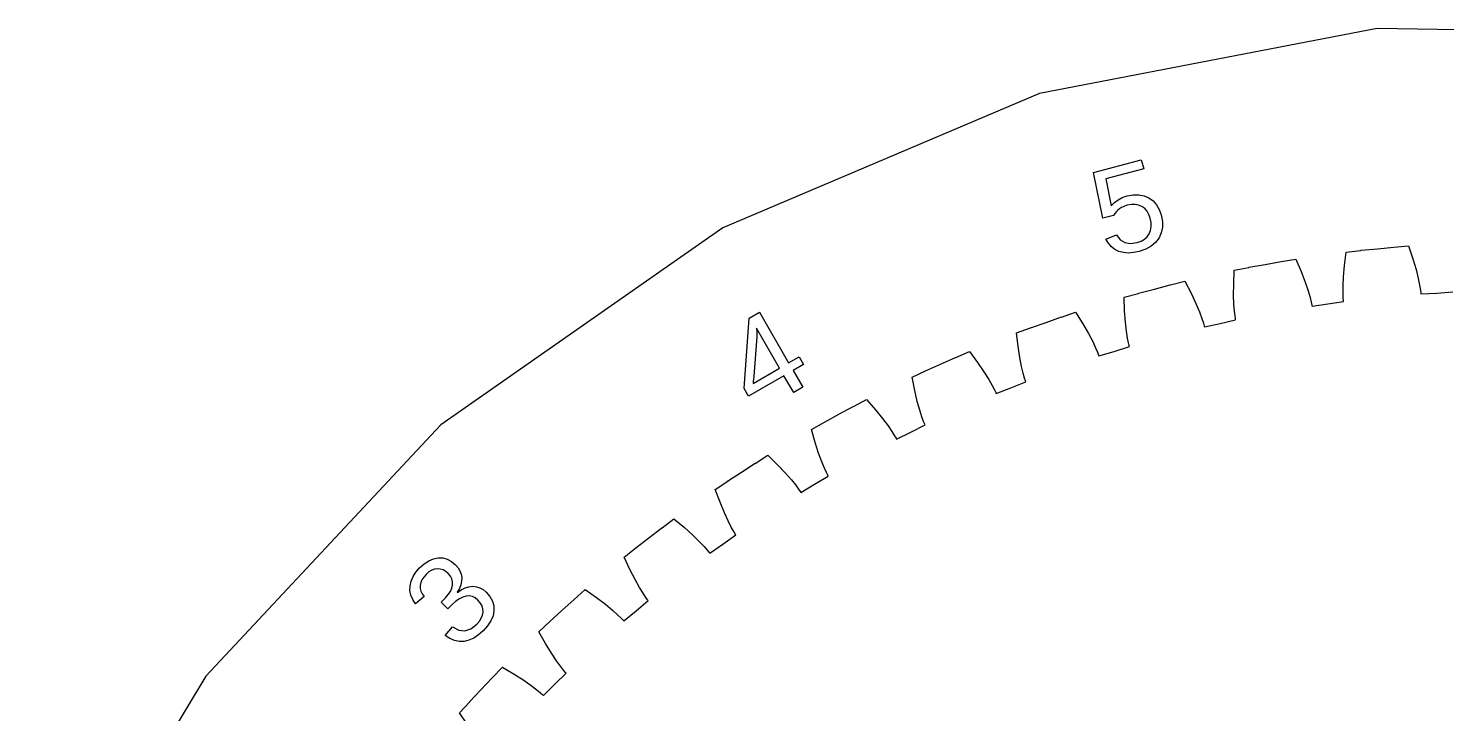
# Model space of a CAD drawing. Header units: metres. Extents: x -300 to 172, y -235 to 235.
# Drawn here: x -277.5 to -74.3, y 136.6 to 234.8 of the extents above; entities that cross this region are included whole.
import ezdxf

# ---------------------------------------------------------------- set-up
doc = ezdxf.new("R2010")
doc.units = ezdxf.units.M

msp = doc.modelspace()

# ---------------------------------------------------------------- linework, layer by layer
for p, q in [((-84.2953, 234.784), (-132.666, 225.434)), ((-35.0374, 233.873), (-84.2953, 234.784)), ((-132.666, 225.434), (-178.036, 206.231)), ((-124.904, 214.141), (-118.086, 215.968)), ((-118.086, 215.968), (-117.737, 214.666)), ((-123.579, 207.596), (-124.904, 214.141)), ((-117.737, 214.666), (-123.16, 213.213)), ((-123.16, 213.213), (-122.374, 209.36)), ((-122.374, 209.36), (-121.935, 209.836)), ((-121.935, 209.836), (-121.41, 210.234)), ((-121.41, 210.234), (-120.799, 210.551)), ((-120.668, 209.245), (-120.936, 209.107)), ((-120.799, 210.551), (-120.101, 210.79)), ((-120.383, 209.36), (-120.668, 209.245)), ((-120.081, 209.454), (-120.383, 209.36)), ((-120.101, 210.79), (-119.244, 210.95)), ((-119.504, 209.562), (-120.081, 209.454)), ((-118.964, 209.565), (-119.504, 209.562)), ((-119.244, 210.95), (-118.441, 210.955)), ((-118.463, 209.465), (-118.964, 209.565)), ((-117.999, 209.26), (-118.463, 209.465)), ((-118.441, 210.955), (-117.693, 210.807)), ((-117.59, 208.964), (-117.999, 209.26)), ((-117.693, 210.807), (-117.001, 210.503)), ((-117.001, 210.503), (-116.39, 210.066)), ((-116.39, 210.066), (-115.89, 209.514)), ((-115.89, 209.514), (-115.5, 208.848)), ((-122.081, 207.997), (-123.579, 207.596)), ((-121.871, 208.286), (-122.081, 207.997)), ((-121.652, 208.541), (-121.871, 208.286)), ((-121.424, 208.762), (-121.652, 208.541)), ((-121.187, 208.948), (-121.424, 208.762)), ((-120.936, 209.107), (-121.187, 208.948)), ((-117.255, 208.59), (-117.59, 208.964)), ((-116.993, 208.138), (-117.255, 208.59)), ((-116.803, 207.608), (-116.993, 208.138)), ((-116.681, 206.977), (-116.803, 207.608)), ((-115.5, 208.848), (-115.221, 208.068)), ((-115.221, 208.068), (-115.05, 207.148)), ((-178.036, 206.231), (-218.422, 178.015)), ((-123.154, 204.613), (-121.652, 205.207)), ((-121.652, 205.207), (-121.106, 204.519)), ((-117.245, 204.932), (-116.95, 205.362)), ((-116.95, 205.362), (-116.754, 205.854)), ((-116.754, 205.854), (-116.665, 206.392)), ((-116.665, 206.392), (-116.681, 206.977)), ((-115.212, 205.497), (-115.545, 204.768)), ((-115.047, 206.291), (-115.212, 205.497)), ((-115.05, 207.148), (-115.047, 206.291)), ((-122.795, 204.01), (-123.154, 204.613)), ((-122.364, 203.514), (-122.795, 204.01)), ((-121.86, 203.125), (-122.364, 203.514)), ((-121.106, 204.519), (-120.429, 204.105)), ((-120.429, 204.105), (-119.621, 203.964)), ((-119.621, 203.964), (-118.681, 204.096)), ((-118.681, 204.096), (-118.11, 204.299)), ((-117.453, 203.158), (-118.38, 202.836)), ((-118.11, 204.299), (-117.631, 204.578)), ((-117.631, 204.578), (-117.245, 204.932)), ((-116.671, 203.587), (-117.453, 203.158)), ((-116.035, 204.124), (-116.671, 203.587)), ((-115.545, 204.768), (-116.035, 204.124)), ((-86.6134, 203.004), (-84.2711, 203.226)), ((-84.2711, 203.226), (-81.931, 203.471)), ((-81.931, 203.471), (-81.9228, 203.447)), ((-81.9228, 203.447), (-79.7993, 203.648)), ((-79.7993, 203.648), (-79.1832, 201.792)), ((-121.284, 202.843), (-121.86, 203.125)), ((-120.642, 202.671), (-121.284, 202.843)), ((-119.944, 202.613), (-120.642, 202.671)), ((-119.19, 202.668), (-119.944, 202.613)), ((-118.38, 202.836), (-119.19, 202.668)), ((-100.353, 200.973), (-98.0402, 201.404)), ((-98.0402, 201.404), (-98.0301, 201.38)), ((-98.0301, 201.38), (-95.9293, 201.749)), ((-95.9293, 201.749), (-95.1677, 199.948)), ((-88.9755, 200.816), (-88.738, 202.756)), ((-88.738, 202.756), (-86.6168, 202.979)), ((-86.6168, 202.979), (-86.6134, 203.004)), ((-79.1832, 201.792), (-78.7345, 200.239)), ((-104.851, 198.197), (-104.769, 200.15)), ((-104.769, 200.15), (-102.672, 200.541)), ((-102.672, 200.541), (-102.671, 200.566)), ((-102.671, 200.566), (-100.353, 200.973)), ((-95.1677, 199.948), (-94.597, 198.435)), ((-89.165, 197.908), (-89.1085, 199.204)), ((-89.1085, 199.204), (-88.9755, 200.816)), ((-78.7345, 200.239), (-78.423, 198.979)), ((-118.483, 196.86), (-116.205, 197.449)), ((-116.205, 197.449), (-113.934, 198.062)), ((-113.934, 198.062), (-113.922, 198.04)), ((-113.922, 198.04), (-111.857, 198.574)), ((-111.857, 198.574), (-110.955, 196.84)), ((-104.856, 196.58), (-104.851, 198.197)), ((-94.597, 198.435), (-94.1863, 197.204)), ((-94.1863, 197.204), (-93.9079, 196.25)), ((-89.1704, 196.913), (-89.165, 197.908)), ((-78.423, 198.979), (-78.2213, 198.005)), ((-78.2213, 198.005), (-78.1049, 197.313)), ((-78.1049, 197.313), (-78.0508, 196.898)), ((-120.542, 196.278), (-118.483, 196.834)), ((-120.469, 194.324), (-120.542, 196.278)), ((-118.483, 196.834), (-118.483, 196.86)), ((-110.955, 196.84), (-110.266, 195.377)), ((-110.266, 195.377), (-109.759, 194.182)), ((-104.809, 195.283), (-104.856, 196.58)), ((-104.736, 194.291), (-104.809, 195.283)), ((-93.9079, 196.25), (-93.7368, 195.568)), ((-93.7368, 195.568), (-93.65, 195.159)), ((-93.65, 195.159), (-93.6257, 195.023)), ((-93.6257, 195.023), (-91.3633, 195.327)), ((-91.3633, 195.327), (-89.1046, 195.656)), ((-89.1477, 196.211), (-89.1704, 196.913)), ((-89.1188, 195.794), (-89.1477, 196.211)), ((-89.1046, 195.656), (-89.1188, 195.794)), ((-78.0508, 196.898), (-78.0374, 196.76)), ((-78.0374, 196.76), (-75.7581, 196.884)), ((-75.7581, 196.884), (-73.4803, 197.032)), ((-174.946, 183.186), (-174.222, 193.3)), ((-174.222, 193.3), (-172.779, 194.133)), ((-172.779, 194.133), (-168.587, 186.872)), ((-131.727, 192.677), (-129.512, 193.469)), ((-129.512, 193.469), (-129.499, 193.448)), ((-129.499, 193.448), (-127.483, 194.144)), ((-127.483, 194.144), (-126.446, 192.487)), ((-120.345, 192.712), (-120.469, 194.324)), ((-109.759, 194.182), (-109.405, 193.253)), ((-109.405, 193.253), (-109.181, 192.588)), ((-106.796, 192.536), (-104.57, 193.043)), ((-104.657, 193.593), (-104.736, 194.291)), ((-104.595, 193.18), (-104.657, 193.593)), ((-104.57, 193.043), (-104.595, 193.18)), ((-169.885, 186.123), (-173.182, 191.834)), ((-173.182, 191.834), (-173.177, 191.781)), ((-173.177, 191.781), (-173.172, 191.674)), ((-173.172, 191.674), (-173.166, 191.516)), ((-173.166, 191.516), (-173.162, 191.305)), ((-173.162, 191.305), (-173.158, 191.084)), ((-173.158, 191.084), (-173.158, 190.898)), ((-135.958, 191.166), (-133.949, 191.883)), ((-135.73, 189.224), (-135.958, 191.166)), ((-133.952, 191.909), (-131.727, 192.677)), ((-133.949, 191.883), (-133.952, 191.909)), ((-126.446, 192.487), (-125.643, 191.084)), ((-125.643, 191.084), (-125.042, 189.933)), ((-120.195, 191.423), (-120.345, 192.712)), ((-120.043, 190.44), (-120.195, 191.423)), ((-109.181, 192.588), (-109.062, 192.187)), ((-109.062, 192.187), (-109.027, 192.052)), ((-109.027, 192.052), (-106.796, 192.536)), ((-173.167, 190.627), (-173.567, 184.957)), ((-173.161, 190.746), (-173.167, 190.627)), ((-173.158, 190.898), (-173.161, 190.746)), ((-135.478, 187.626), (-135.73, 189.224)), ((-125.042, 189.933), (-124.616, 189.035)), ((-124.616, 189.035), (-124.339, 188.389)), ((-121.957, 188.527), (-119.779, 189.209)), ((-119.91, 189.751), (-120.043, 190.44)), ((-119.815, 189.344), (-119.91, 189.751)), ((-119.779, 189.209), (-119.815, 189.344)), ((-168.587, 186.872), (-167.076, 187.744)), ((-167.076, 187.744), (-166.451, 186.661)), ((-146.822, 186.687), (-144.676, 187.652)), ((-144.676, 187.652), (-144.661, 187.632)), ((-144.661, 187.632), (-142.707, 188.487)), ((-142.707, 188.487), (-141.541, 186.917)), ((-141.541, 186.917), (-140.629, 185.582)), ((-135.226, 186.353), (-135.478, 187.626)), ((-124.339, 188.389), (-124.188, 187.999)), ((-124.188, 187.999), (-124.143, 187.868)), ((-124.143, 187.868), (-121.957, 188.527)), ((-169.259, 185.04), (-174.327, 182.114)), ((-173.686, 183.928), (-169.885, 186.123)), ((-173.567, 184.957), (-173.652, 184.152)), ((-167.869, 182.631), (-169.259, 185.04)), ((-166.451, 186.661), (-167.962, 185.789)), ((-167.962, 185.789), (-166.571, 183.38)), ((-150.918, 184.844), (-148.973, 185.719)), ((-148.978, 185.744), (-146.822, 186.687)), ((-148.973, 185.719), (-148.978, 185.744)), ((-140.629, 185.582), (-139.939, 184.483)), ((-134.997, 185.386), (-135.226, 186.353)), ((-134.809, 184.709), (-134.997, 185.386)), ((-174.327, 182.114), (-174.946, 183.186)), ((-173.652, 184.152), (-173.686, 183.928)), ((-166.571, 183.38), (-167.869, 182.631)), ((-150.537, 182.927), (-150.918, 184.844)), ((-150.159, 181.354), (-150.537, 182.927)), ((-139.939, 184.483), (-139.443, 183.621)), ((-139.443, 183.621), (-139.116, 183)), ((-139.116, 183), (-138.935, 182.623)), ((-138.879, 182.496), (-136.753, 183.327)), ((-136.753, 183.327), (-134.636, 184.18)), ((-134.682, 184.31), (-134.809, 184.709)), ((-134.636, 184.18), (-134.682, 184.31)), ((-159.314, 180.631), (-157.433, 181.638)), ((-157.433, 181.638), (-156.147, 180.166)), ((-149.807, 180.105), (-150.159, 181.354)), ((-138.935, 182.623), (-138.879, 182.496)), ((-163.467, 178.406), (-161.392, 179.517)), ((-161.392, 179.517), (-159.33, 180.65)), ((-159.33, 180.65), (-159.314, 180.631)), ((-156.147, 180.166), (-155.132, 178.907)), ((-155.132, 178.907), (-154.356, 177.866)), ((-149.501, 179.159), (-149.807, 180.105)), ((-149.26, 178.499), (-149.501, 179.159)), ((-218.422, 178.015), (-252.059, 142.019)), ((-165.329, 177.354), (-163.46, 178.381)), ((-164.797, 175.473), (-165.329, 177.354)), ((-163.46, 178.381), (-163.467, 178.406)), ((-154.356, 177.866), (-153.793, 177.047)), ((-153.793, 177.047), (-153.418, 176.453)), ((-153.141, 175.97), (-151.088, 176.967)), ((-151.088, 176.967), (-149.045, 177.985)), ((-149.102, 178.112), (-149.26, 178.499)), ((-149.045, 177.985), (-149.102, 178.112)), ((-164.295, 173.936), (-164.797, 175.473)), ((-153.418, 176.453), (-153.207, 176.092)), ((-153.207, 176.092), (-153.141, 175.97)), ((-173.363, 172.487), (-171.569, 173.64)), ((-171.569, 173.64), (-170.17, 172.275)), ((-163.845, 172.718), (-164.295, 173.936)), ((-163.465, 171.8), (-163.845, 172.718)), ((-177.326, 169.939), (-175.347, 171.212)), ((-175.347, 171.212), (-173.382, 172.504)), ((-173.382, 172.504), (-173.363, 172.487)), ((-170.17, 172.275), (-169.058, 171.101)), ((-169.058, 171.101), (-168.202, 170.125)), ((-164.873, 169.488), (-162.917, 170.666)), ((-163.172, 171.161), (-163.465, 171.8)), ((-162.984, 170.788), (-163.172, 171.161)), ((-162.917, 170.666), (-162.984, 170.788)), ((-179.1, 168.743), (-177.318, 169.915)), ((-178.419, 166.91), (-179.1, 168.743)), ((-177.318, 169.915), (-177.326, 169.939)), ((-168.202, 170.125), (-167.576, 169.353)), ((-167.576, 169.353), (-167.154, 168.791)), ((-167.154, 168.791), (-166.916, 168.448)), ((-166.84, 168.331), (-164.873, 169.488)), ((-177.797, 165.417), (-178.419, 166.91)), ((-166.916, 168.448), (-166.84, 168.331)), ((-186.722, 163.253), (-185.025, 164.545)), ((-185.025, 164.545), (-183.521, 163.295)), ((-177.252, 164.24), (-177.797, 165.417)), ((-188.598, 161.823), (-186.741, 163.269)), ((-186.741, 163.269), (-186.722, 163.253)), ((-183.521, 163.295), (-182.32, 162.214)), ((-176.8, 163.354), (-177.252, 164.24)), ((-176.458, 162.741), (-176.8, 163.354)), ((-176.24, 162.384), (-176.458, 162.741)), ((-190.47, 160.398), (-188.598, 161.823)), ((-182.32, 162.214), (-181.389, 161.309)), ((-181.389, 161.309), (-180.704, 160.588)), ((-180.704, 160.588), (-180.239, 160.062)), ((-179.889, 159.628), (-178.02, 160.938)), ((-178.02, 160.938), (-176.164, 162.267)), ((-176.164, 162.267), (-176.24, 162.384)), ((-220.773, 158.103), (-220.107, 158.537)), ((-220.107, 158.537), (-219.438, 158.821)), ((-219.438, 158.821), (-218.765, 158.953)), ((-218.765, 158.953), (-218.106, 158.935)), ((-218.106, 158.935), (-217.477, 158.764)), ((-217.477, 158.764), (-216.879, 158.441)), ((-216.879, 158.441), (-216.312, 157.966)), ((-192.143, 159.065), (-190.459, 160.375)), ((-191.319, 157.292), (-192.143, 159.065)), ((-190.459, 160.375), (-190.47, 160.398)), ((-180.239, 160.062), (-179.974, 159.739)), ((-179.974, 159.739), (-179.889, 159.628)), ((-222.383, 156.268), (-221.974, 156.903)), ((-221.974, 156.903), (-221.435, 157.518)), ((-221.435, 157.518), (-220.773, 158.103)), ((-220.526, 156.583), (-220.855, 156.206)), ((-220.117, 156.94), (-220.526, 156.583)), ((-219.707, 157.196), (-220.117, 156.94)), ((-219.296, 157.35), (-219.707, 157.196)), ((-218.884, 157.402), (-219.296, 157.35)), ((-218.478, 157.359), (-218.884, 157.402)), ((-218.087, 157.227), (-218.478, 157.359)), ((-217.71, 157.005), (-218.087, 157.227)), ((-217.348, 156.695), (-217.71, 157.005)), ((-217.041, 156.324), (-217.348, 156.695)), ((-216.312, 157.966), (-215.938, 157.533)), ((-215.938, 157.533), (-215.663, 157.081)), ((-215.663, 157.081), (-215.486, 156.609)), ((-215.486, 156.609), (-215.407, 156.119)), ((-190.58, 155.853), (-191.319, 157.292)), ((-222.822, 154.258), (-222.81, 154.934)), ((-222.81, 154.934), (-222.662, 155.611)), ((-222.662, 155.611), (-222.383, 156.268)), ((-221.265, 155.416), (-221.345, 155.003)), ((-221.345, 155.003), (-221.341, 154.589)), ((-221.341, 154.589), (-221.249, 154.183)), ((-221.101, 155.817), (-221.265, 155.416)), ((-220.855, 156.206), (-221.101, 155.817)), ((-216.836, 155.929), (-217.041, 156.324)), ((-217.041, 154.15), (-216.836, 154.608)), ((-216.733, 155.509), (-216.836, 155.929)), ((-216.836, 154.608), (-216.734, 155.065)), ((-216.734, 155.065), (-216.733, 155.509)), ((-215.75, 154.571), (-216.057, 154.033)), ((-216.032, 154.009), (-215.486, 154.393)), ((-215.54, 155.097), (-215.75, 154.571)), ((-215.425, 155.613), (-215.54, 155.097)), ((-215.486, 154.393), (-214.939, 154.666)), ((-215.407, 156.119), (-215.425, 155.613)), ((-214.939, 154.666), (-214.39, 154.829)), ((-214.39, 154.829), (-213.84, 154.881)), ((-213.84, 154.881), (-213.306, 154.827)), ((-213.306, 154.827), (-212.804, 154.668)), ((-212.804, 154.668), (-212.335, 154.405)), ((-212.335, 154.405), (-211.899, 154.038)), ((-199.304, 152.986), (-197.716, 154.409)), ((-197.716, 154.409), (-196.117, 153.283)), ((-189.943, 154.723), (-190.58, 155.853)), ((-189.422, 153.876), (-189.943, 154.723)), ((-222.695, 153.603), (-222.822, 154.258)), ((-222.428, 152.97), (-222.695, 153.603)), ((-222.021, 152.358), (-222.428, 152.97)), ((-220.806, 153.398), (-222.021, 152.358)), ((-221.249, 154.183), (-221.071, 153.786)), ((-221.071, 153.786), (-220.806, 153.398)), ((-218.369, 152.619), (-217.758, 153.23)), ((-217.397, 151.647), (-218.369, 152.619)), ((-217.758, 153.23), (-217.348, 153.691)), ((-217.348, 153.691), (-217.041, 154.15)), ((-216.247, 152.747), (-216.761, 152.283)), ((-215.743, 153.1), (-216.247, 152.747)), ((-216.057, 154.033), (-216.032, 154.009)), ((-215.25, 153.343), (-215.743, 153.1)), ((-214.768, 153.473), (-215.25, 153.343)), ((-214.307, 153.495), (-214.768, 153.473)), ((-213.876, 153.408), (-214.307, 153.495)), ((-213.474, 153.214), (-213.876, 153.408)), ((-213.103, 152.911), (-213.474, 153.214)), ((-212.748, 152.495), (-213.103, 152.911)), ((-212.504, 152.071), (-212.748, 152.495)), ((-211.899, 154.038), (-211.376, 153.418)), ((-211.376, 153.418), (-211.017, 152.769)), ((-211.017, 152.769), (-210.823, 152.092)), ((-201.061, 151.413), (-199.325, 153.001)), ((-199.325, 153.001), (-199.304, 152.986)), ((-196.117, 153.283), (-194.834, 152.3)), ((-190.446, 151.371), (-188.702, 152.843)), ((-189.032, 153.292), (-189.422, 153.876)), ((-188.787, 152.953), (-189.032, 153.292)), ((-188.702, 152.843), (-188.787, 152.953)), ((-216.761, 152.283), (-217.397, 151.647)), ((-212.611, 150.305), (-212.431, 150.745)), ((-212.371, 151.636), (-212.504, 152.071)), ((-212.431, 150.745), (-212.349, 151.191)), ((-212.349, 151.191), (-212.371, 151.636)), ((-210.931, 150.669), (-211.233, 149.951)), ((-210.795, 151.387), (-210.931, 150.669)), ((-210.823, 152.092), (-210.795, 151.387)), ((-202.814, 149.843), (-201.061, 151.413)), ((-194.834, 152.3), (-193.834, 151.472)), ((-193.834, 151.472), (-193.093, 150.809)), ((-193.093, 150.809), (-192.588, 150.321)), ((-192.588, 150.321), (-192.298, 150.019)), ((-192.205, 149.916), (-190.446, 151.371)), ((-217.787, 147.824), (-216.734, 149.09)), ((-216.734, 149.09), (-215.848, 148.612)), ((-215.848, 148.612), (-214.975, 148.512)), ((-214.975, 148.512), (-214.113, 148.79)), ((-214.113, 148.79), (-213.263, 149.445)), ((-213.263, 149.445), (-212.888, 149.872)), ((-212.335, 148.517), (-213.005, 147.921)), ((-212.888, 149.872), (-212.611, 150.305)), ((-211.701, 149.233), (-212.335, 148.517)), ((-211.233, 149.951), (-211.701, 149.233)), ((-204.375, 148.381), (-202.802, 149.821)), ((-203.413, 146.679), (-204.375, 148.381)), ((-202.802, 149.821), (-202.814, 149.843)), ((-192.298, 150.019), (-192.205, 149.916)), ((-217.119, 147.387), (-217.787, 147.824)), ((-216.443, 147.102), (-217.119, 147.387)), ((-215.758, 146.969), (-216.443, 147.102)), ((-215.064, 146.989), (-215.758, 146.969)), ((-214.37, 147.157), (-215.064, 146.989)), ((-213.684, 147.468), (-214.37, 147.157)), ((-213.005, 147.921), (-213.684, 147.468)), ((-202.563, 145.304), (-203.413, 146.679)), ((-201.838, 144.227), (-202.563, 145.304)), ((-201.251, 143.424), (-201.838, 144.227)), ((-211.031, 141.753), (-209.561, 143.298)), ((-209.561, 143.298), (-207.878, 142.302)), ((-207.878, 142.302), (-206.52, 141.424)), ((-202.073, 140.846), (-200.451, 142.452)), ((-200.816, 142.873), (-201.251, 143.424)), ((-200.545, 142.555), (-200.816, 142.873)), ((-200.451, 142.452), (-200.545, 142.555)), ((-252.059, 142.019), (-277.477, 99.8159)), ((-212.658, 140.045), (-211.053, 141.766)), ((-211.053, 141.766), (-211.031, 141.753)), ((-206.52, 141.424), (-205.458, 140.678)), ((-205.458, 140.678), (-204.667, 140.075)), ((-203.711, 139.256), (-202.073, 140.846)), ((-215.72, 136.759), (-214.266, 138.319)), ((-214.28, 138.34), (-212.658, 140.045)), ((-214.266, 138.319), (-214.28, 138.34)), ((-204.667, 140.075), (-204.125, 139.629)), ((-204.125, 139.629), (-203.812, 139.352)), ((-203.812, 139.352), (-203.711, 139.256)), ((-214.626, 135.139), (-215.72, 136.759))]:
    msp.add_line(p, q)

doc.saveas('drawing.dxf')
